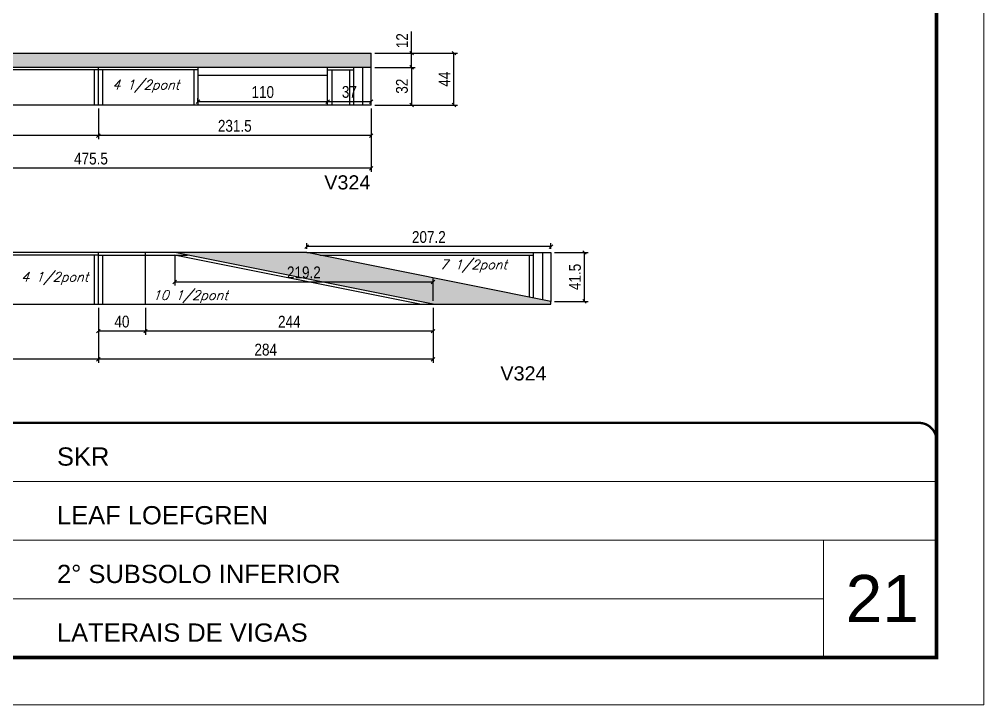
# Model space of a CAD drawing. Extents: x 3309 to 9590, y -2522 to 15424.
# Drawn here: x 3976 to 4794, y 7815 to 8397 of the extents above; entities that cross this region are included whole.
import ezdxf

# ---------------------------------------------------------------- set-up
doc = ezdxf.new("R2010")
doc.units = 0
doc.linetypes.add('CONTINUO', pattern=[0])
doc.linetypes.add('DASHED', pattern=[0.75, 0.5, -0.25])
for name, color, linetype in [('5', 5, 'Continuous'), ('COTA', 241, 'Continuous'), ('Painéis', 200, 'Continuous'), ('SARR_2.2x7', 40, 'Continuous'), ('SARR_3.5x7', 81, 'Continuous'), ('texto', 7, 'Continuous')]:
    doc.layers.add(name, color=color, linetype=linetype)
for name, color, linetype, lineweight in [('CARIMBO', 255, 'Continuous', 9), ('Folhas', 255, 'Continuous', 9), ('SARRAFO DE PRESSAO', 251, 'DASHED', 9)]:
    doc.layers.add(name, color=color, linetype=linetype, lineweight=lineweight)
doc.styles.add('ARIAL', font='arial.ttf')
doc.styles.add('COTA TECNICA', font='techl___.ttf', dxfattribs={"height": 10})
doc.styles.add('Romans', font='romans.shx')
doc.styles.get("Standard").update_dxf_attribs({"font": 'arial.ttf'})
doc.dimstyles.new('PAINEL', dxfattribs={"dimtxt": 10, "dimasz": 3, "dimexe": 3, "dimexo": 3, "dimgap": 3, "dimtad": 1, "dimdec": 1, "dimzin": 12, "dimdsep": 46, "dimtxsty": 'COTA TECNICA', "dimblk1": 'OBLIQUE', "dimblk2": 'OBLIQUE', "dimsah": 1, "dimcen": 0.9, "dimclrd": 4, "dimclre": 4, "dimclrt": 240, "dimadec": 1, "dimazin": 3, "dimtfac": 1, "dimtdec": 1, "dimtmove": 0, "dimatfit": 3, "dimfxl": 1, "dimtolj": 1, "dimtzin": 12, "dimarcsym": 0})

# ---------------------------------------------------------------- blocks, each defined once
blk = doc.blocks.new('9999999999')
at = {"color": 30, "linetype": 'CONTINUO'}
for p, q in [((98564.56, 34379.64), (99583.98, 34379.64)), ((98564.56, 34329.83), (99487.98, 34329.83)), ((99583.98, 34329.83), (99487.98, 34329.83)), ((99487.98, 34329.83), (99487.98, 34230.21)), ((98564.56, 34280.02), (99487.98, 34280.02))]:
    blk.add_line(p, q, dxfattribs=at)
at = {"color": 30, "linetype": 'CONTINUO', "const_width": 2}
blk.add_lwpolyline([(99583.98, 34230.21), (99583.98, 34414.45, 0.414214), (99568.98, 34429.45), (98228.98, 34429.45, 0.414214), (98213.98, 34414.45), (98213.98, 34245.21, 0.414214), (98228.98, 34230.21), (99583.98, 34230.21)], format="xyb", dxfattribs=at)
at = {"layer": 'Folhas'}
blk.add_lwpolyline([(98138.98, 34190.21), (99623.98, 34190.21), (99623.98, 35240.21), (98138.98, 35240.21)], close=True, dxfattribs=at)
at = {"layer": 'Folhas', "color": 30, "const_width": 3}
blk.add_lwpolyline([(98213.98, 34230.21), (99583.98, 34230.21), (99583.98, 35200.21), (98213.98, 35200.21)], close=True, dxfattribs=at)
at = {"color": 7, "linetype": 'Continuous', "ltscale": 5, "style": 'ARIAL'}
for s, height, p in [('SKR', 15.483, (98837.68, 34393.13)), ('LEAF LOEFGREN', 15.4829, (98837.68, 34343.32)), ('2° SUBSOLO INFERIOR', 15.4829, (98837.68, 34293.51)), ('LATERAIS DE VIGAS', 15.4829, (98837.68, 34243.7))]:
    blk.add_text(s, height=height, dxfattribs=at).set_placement(p)
blk = doc.blocks.new('_Oblique')
at = {"color": 0, "linetype": 'ByBlock', "lineweight": -2}
blk.add_line((-0.5, -0.5), (0.5, 0.5), dxfattribs=at)
blk = doc.blocks.new('*D1663')
at = {"layer": 'COTA', "color": 4, "linetype": 'ByBlock', "lineweight": -2, "transparency": 16777216}
for p, q in [((4043.17, 8320.98), (4043.17, 8295.07)), ((4274.67, 8320.98), (4274.67, 8295.07)), ((4274.67, 8298.07), (4043.17, 8298.07))]:
    blk.add_line(p, q, dxfattribs=at)
at = {"layer": 'Defpoints', "color": 0, "linetype": 'ByBlock', "transparency": 16777216}
for p in [(4043.17, 8323.98), (4274.67, 8323.98), (4043.17, 8298.07)]:
    blk.add_point(p, dxfattribs=at)
at = {"layer": 'COTA', "color": 4, "linetype": 'ByBlock', "lineweight": -2, "transparency": 16777216, "xscale": 3, "yscale": 3, "zscale": 3, "rotation": 180}
blk.add_blockref('_Oblique', (4043.17, 8298.07), dxfattribs=at)
at = {"layer": 'COTA', "color": 4, "linetype": 'ByBlock', "lineweight": -2, "transparency": 16777216, "xscale": 3, "yscale": 3, "zscale": 3}
blk.add_blockref('_Oblique', (4274.67, 8298.07), dxfattribs=at)
at = {"layer": 'COTA', "color": 240, "linetype": 'ByBlock', "transparency": 16777216, "insert": (4158.92, 8306.29), "char_height": 10, "attachment_point": 5, "style": 'COTA TECNICA'}
blk.add_mtext('\\A1;231.5', dxfattribs=at)
blk = doc.blocks.new('*D1664')
at = {"layer": 'COTA', "color": 4, "linetype": 'ByBlock', "lineweight": -2, "transparency": 16777216}
for p, q in [((3799.17, 8320.98), (3799.17, 8295.07)), ((4043.17, 8320.98), (4043.17, 8295.07)), ((4043.17, 8298.07), (3799.17, 8298.07))]:
    blk.add_line(p, q, dxfattribs=at)
at = {"layer": 'Defpoints', "color": 0, "linetype": 'ByBlock', "transparency": 16777216}
for p in [(3799.17, 8323.98), (4043.17, 8323.98), (3799.17, 8298.07)]:
    blk.add_point(p, dxfattribs=at)
at = {"layer": 'COTA', "color": 4, "linetype": 'ByBlock', "lineweight": -2, "transparency": 16777216, "xscale": 3, "yscale": 3, "zscale": 3, "rotation": 180}
blk.add_blockref('_Oblique', (3799.17, 8298.07), dxfattribs=at)
at = {"layer": 'COTA', "color": 4, "linetype": 'ByBlock', "lineweight": -2, "transparency": 16777216, "xscale": 3, "yscale": 3, "zscale": 3}
blk.add_blockref('_Oblique', (4043.17, 8298.07), dxfattribs=at)
at = {"layer": 'COTA', "color": 240, "linetype": 'ByBlock', "transparency": 16777216, "insert": (3921.17, 8306.14), "char_height": 10, "attachment_point": 5, "style": 'COTA TECNICA'}
blk.add_mtext('\\A1;244', dxfattribs=at)
blk = doc.blocks.new('*D1665')
at = {"layer": 'COTA', "color": 4, "linetype": 'ByBlock', "lineweight": -2, "transparency": 16777216}
for p, q in [((3799.17, 8320.98), (3799.17, 8267.36)), ((4274.67, 8320.98), (4274.67, 8267.36)), ((4274.67, 8270.36), (3799.17, 8270.36))]:
    blk.add_line(p, q, dxfattribs=at)
at = {"layer": 'Defpoints', "color": 0, "linetype": 'ByBlock', "transparency": 16777216}
for p in [(3799.17, 8323.98), (4274.67, 8323.98), (3799.17, 8270.36)]:
    blk.add_point(p, dxfattribs=at)
at = {"layer": 'COTA', "color": 4, "linetype": 'ByBlock', "lineweight": -2, "transparency": 16777216, "xscale": 3, "yscale": 3, "zscale": 3, "rotation": 180}
blk.add_blockref('_Oblique', (3799.17, 8270.36), dxfattribs=at)
at = {"layer": 'COTA', "color": 4, "linetype": 'ByBlock', "lineweight": -2, "transparency": 16777216, "xscale": 3, "yscale": 3, "zscale": 3}
blk.add_blockref('_Oblique', (4274.67, 8270.36), dxfattribs=at)
at = {"layer": 'COTA', "color": 240, "linetype": 'ByBlock', "transparency": 16777216, "insert": (4036.92, 8278.47), "char_height": 10, "attachment_point": 5, "style": 'COTA TECNICA'}
blk.add_mtext('\\A1;475.5', dxfattribs=at)
blk = doc.blocks.new('*D1666')
at = {"layer": 'COTA', "color": 4, "lineweight": -2, "transparency": 16777216}
for p, q in [((4127.67, 8326.98), (4127.67, 8329.87)), ((4127.67, 8326.87), (4237.67, 8326.87)), ((4237.67, 8326.98), (4237.67, 8329.87))]:
    blk.add_line(p, q, dxfattribs=at)
at = {"layer": 'Defpoints', "color": 0, "transparency": 16777216}
for p in [(4127.67, 8323.98), (4237.67, 8326.87), (4237.67, 8323.98)]:
    blk.add_point(p, dxfattribs=at)
at = {"layer": 'COTA', "color": 4, "lineweight": -2, "transparency": 16777216, "xscale": 3, "yscale": 3, "zscale": 3, "rotation": 180}
blk.add_blockref('_Oblique', (4127.67, 8326.87), dxfattribs=at)
at = {"layer": 'COTA', "color": 4, "lineweight": -2, "transparency": 16777216, "xscale": 3, "yscale": 3, "zscale": 3}
blk.add_blockref('_Oblique', (4237.67, 8326.87), dxfattribs=at)
at = {"layer": 'COTA', "color": 240, "transparency": 16777216, "insert": (4182.67, 8334.98), "char_height": 10, "attachment_point": 5, "style": 'COTA TECNICA'}
blk.add_mtext('\\A1;110', dxfattribs=at)
blk = doc.blocks.new('*D1667')
at = {"layer": 'COTA', "color": 4, "lineweight": -2, "transparency": 16777216}
for p, q in [((4237.67, 8326.98), (4237.67, 8329.87)), ((4237.67, 8326.87), (4274.67, 8326.87))]:
    blk.add_line(p, q, dxfattribs=at)
at = {"layer": 'Defpoints', "color": 0, "transparency": 16777216}
for p in [(4237.67, 8323.98), (4274.67, 8326.87), (4274.67, 8326.87)]:
    blk.add_point(p, dxfattribs=at)
at = {"layer": 'COTA', "color": 4, "lineweight": -2, "transparency": 16777216, "xscale": 3, "yscale": 3, "zscale": 3, "rotation": 180}
blk.add_blockref('_Oblique', (4237.67, 8326.87), dxfattribs=at)
at = {"layer": 'COTA', "color": 4, "lineweight": -2, "transparency": 16777216, "xscale": 3, "yscale": 3, "zscale": 3}
blk.add_blockref('_Oblique', (4274.67, 8326.87), dxfattribs=at)
at = {"layer": 'COTA', "color": 240, "transparency": 16777216, "insert": (4256.17, 8335.09), "char_height": 10, "attachment_point": 5, "style": 'COTA TECNICA'}
blk.add_mtext('\\A1;37', dxfattribs=at)
blk = doc.blocks.new('*D1668')
at = {"layer": 'COTA', "color": 4, "lineweight": -2, "transparency": 16777216}
for p, q in [((4277.67, 8355.98), (4312, 8355.98)), ((4309, 8355.98), (4309, 8323.98)), ((4277.67, 8323.98), (4312, 8323.98))]:
    blk.add_line(p, q, dxfattribs=at)
at = {"layer": 'Defpoints', "color": 0, "transparency": 16777216}
for p in [(4274.67, 8355.98), (4274.67, 8323.98), (4309, 8323.98)]:
    blk.add_point(p, dxfattribs=at)
at = {"layer": 'COTA', "color": 4, "lineweight": -2, "transparency": 16777216, "xscale": 3, "yscale": 3, "zscale": 3}
for p, rotation in [((4309, 8355.98), 90), ((4309, 8323.98), 270)]:
    blk.add_blockref('_Oblique', p, dxfattribs=dict(at, rotation=rotation))
at = {"layer": 'COTA', "color": 240, "transparency": 16777216, "insert": (4300.78, 8339.98), "char_height": 10, "attachment_point": 5, "rotation": 90, "style": 'COTA TECNICA'}
blk.add_mtext('\\A1;32', dxfattribs=at)
blk = doc.blocks.new('*D1669')
at = {"layer": 'COTA', "color": 4, "lineweight": -2, "transparency": 16777216}
for p, q in [((4309, 8367.98), (4309, 8386.3)), ((4277.67, 8367.98), (4312, 8367.98)), ((4309, 8355.98), (4309, 8367.98)), ((4277.67, 8355.98), (4312, 8355.98))]:
    blk.add_line(p, q, dxfattribs=at)
at = {"layer": 'Defpoints', "color": 0, "transparency": 16777216}
for p in [(4274.67, 8367.98), (4309, 8367.98), (4274.67, 8355.98)]:
    blk.add_point(p, dxfattribs=at)
at = {"layer": 'COTA', "color": 4, "lineweight": -2, "transparency": 16777216, "xscale": 3, "yscale": 3, "zscale": 3}
for p, rotation in [((4309, 8367.98), 90), ((4309, 8355.98), 270)]:
    blk.add_blockref('_Oblique', p, dxfattribs=dict(at, rotation=rotation))
at = {"layer": 'COTA', "color": 240, "transparency": 16777216, "insert": (4300.94, 8378.64), "char_height": 10, "attachment_point": 5, "rotation": 90, "style": 'COTA TECNICA'}
blk.add_mtext('\\A1;12', dxfattribs=at)
blk = doc.blocks.new('*D1670')
at = {"layer": 'COTA', "color": 4, "lineweight": -2, "transparency": 16777216}
for p, q in [((4277.67, 8367.98), (4347.87, 8367.98)), ((4344.87, 8323.98), (4344.87, 8367.98)), ((4277.67, 8323.98), (4347.87, 8323.98))]:
    blk.add_line(p, q, dxfattribs=at)
at = {"layer": 'Defpoints', "color": 0, "transparency": 16777216}
for p in [(4274.67, 8367.98), (4344.87, 8367.98), (4274.67, 8323.98)]:
    blk.add_point(p, dxfattribs=at)
at = {"layer": 'COTA', "color": 4, "lineweight": -2, "transparency": 16777216, "xscale": 3, "yscale": 3, "zscale": 3}
for p, rotation in [((4344.87, 8367.98), 90), ((4344.87, 8323.98), 270)]:
    blk.add_blockref('_Oblique', p, dxfattribs=dict(at, rotation=rotation))
at = {"layer": 'COTA', "color": 240, "transparency": 16777216, "insert": (4336.8, 8345.98), "char_height": 10, "attachment_point": 5, "rotation": 90, "style": 'COTA TECNICA'}
blk.add_mtext('\\A1;44', dxfattribs=at)
blk = doc.blocks.new('*D1671')
at = {"layer": 'COTA', "color": 4, "lineweight": -2, "transparency": 16777216}
for p, q in [((4220, 8201.84), (4220, 8206.82)), ((4427.17, 8203.82), (4220, 8203.82)), ((4427.17, 8201.84), (4427.17, 8206.82))]:
    blk.add_line(p, q, dxfattribs=at)
at = {"layer": 'Defpoints', "color": 0, "transparency": 16777216}
for p in [(4220, 8203.82), (4220, 8198.84), (4427.17, 8198.84)]:
    blk.add_point(p, dxfattribs=at)
at = {"layer": 'COTA', "color": 4, "lineweight": -2, "transparency": 16777216, "xscale": 3, "yscale": 3, "zscale": 3, "rotation": 180}
blk.add_blockref('_Oblique', (4220, 8203.82), dxfattribs=at)
at = {"layer": 'COTA', "color": 4, "lineweight": -2, "transparency": 16777216, "xscale": 3, "yscale": 3, "zscale": 3}
blk.add_blockref('_Oblique', (4427.17, 8203.82), dxfattribs=at)
at = {"layer": 'COTA', "color": 240, "transparency": 16777216, "insert": (4323.58, 8211.92), "char_height": 10, "attachment_point": 5, "style": 'COTA TECNICA'}
blk.add_mtext('\\A1;207.2', dxfattribs=at)
blk = doc.blocks.new('*D1672')
at = {"layer": 'COTA', "color": 4, "lineweight": -2, "transparency": 16777216}
for p, q in [((4430.17, 8198.84), (4458.69, 8198.84)), ((4455.69, 8157.36), (4455.69, 8198.84)), ((4430.17, 8157.36), (4458.69, 8157.36))]:
    blk.add_line(p, q, dxfattribs=at)
at = {"layer": 'Defpoints', "color": 0, "transparency": 16777216}
for p in [(4427.17, 8198.84), (4455.69, 8198.84), (4427.17, 8157.36)]:
    blk.add_point(p, dxfattribs=at)
at = {"layer": 'COTA', "color": 4, "lineweight": -2, "transparency": 16777216, "xscale": 3, "yscale": 3, "zscale": 3}
for p, rotation in [((4455.69, 8198.84), 90), ((4455.69, 8157.36), 270)]:
    blk.add_blockref('_Oblique', p, dxfattribs=dict(at, rotation=rotation))
at = {"layer": 'COTA', "color": 240, "transparency": 16777216, "insert": (4447.59, 8178.1), "char_height": 10, "attachment_point": 5, "rotation": 90, "style": 'COTA TECNICA'}
blk.add_mtext('\\A1;41.5', dxfattribs=at)
blk = doc.blocks.new('*D1673')
at = {"layer": 'COTA', "color": 4, "lineweight": -2, "transparency": 16777216}
for p, q in [((4043.17, 8151.84), (4043.17, 8105.23)), ((4327.17, 8151.84), (4327.17, 8105.23)), ((4327.17, 8108.23), (4043.17, 8108.23))]:
    blk.add_line(p, q, dxfattribs=at)
at = {"layer": 'Defpoints', "color": 0, "transparency": 16777216}
for p in [(4043.17, 8154.84), (4327.17, 8154.84), (4043.17, 8108.23)]:
    blk.add_point(p, dxfattribs=at)
at = {"layer": 'COTA', "color": 4, "lineweight": -2, "transparency": 16777216, "xscale": 3, "yscale": 3, "zscale": 3, "rotation": 180}
blk.add_blockref('_Oblique', (4043.17, 8108.23), dxfattribs=at)
at = {"layer": 'COTA', "color": 4, "lineweight": -2, "transparency": 16777216, "xscale": 3, "yscale": 3, "zscale": 3}
blk.add_blockref('_Oblique', (4327.17, 8108.23), dxfattribs=at)
at = {"layer": 'COTA', "color": 240, "transparency": 16777216, "insert": (4185.17, 8116.33), "char_height": 10, "attachment_point": 5, "style": 'COTA TECNICA'}
blk.add_mtext('\\A1;284', dxfattribs=at)
blk = doc.blocks.new('*D1674')
at = {"layer": 'COTA', "color": 4, "lineweight": -2, "transparency": 16777216}
for p, q in [((3799.17, 8151.84), (3799.17, 8105.23)), ((4043.17, 8151.84), (4043.17, 8105.23)), ((4043.17, 8108.23), (3799.17, 8108.23))]:
    blk.add_line(p, q, dxfattribs=at)
at = {"layer": 'Defpoints', "color": 0, "transparency": 16777216}
for p in [(3799.17, 8154.84), (4043.17, 8154.84), (3799.17, 8108.23)]:
    blk.add_point(p, dxfattribs=at)
at = {"layer": 'COTA', "color": 4, "lineweight": -2, "transparency": 16777216, "xscale": 3, "yscale": 3, "zscale": 3, "rotation": 180}
blk.add_blockref('_Oblique', (3799.17, 8108.23), dxfattribs=at)
at = {"layer": 'COTA', "color": 4, "lineweight": -2, "transparency": 16777216, "xscale": 3, "yscale": 3, "zscale": 3}
blk.add_blockref('_Oblique', (4043.17, 8108.23), dxfattribs=at)
at = {"layer": 'COTA', "color": 240, "transparency": 16777216, "insert": (3921.17, 8116.31), "char_height": 10, "attachment_point": 5, "style": 'COTA TECNICA'}
blk.add_mtext('\\A1;244', dxfattribs=at)
blk = doc.blocks.new('*D1678')
at = {"layer": 'COTA', "color": 4, "lineweight": -2, "transparency": 16777216}
for p, q in [((4083.17, 8151.84), (4083.17, 8129.03)), ((4327.17, 8151.84), (4327.17, 8129.03)), ((4327.17, 8132.03), (4083.17, 8132.03))]:
    blk.add_line(p, q, dxfattribs=at)
at = {"layer": 'Defpoints', "color": 0, "transparency": 16777216}
for p in [(4083.17, 8154.84), (4327.17, 8154.84), (4083.17, 8132.03)]:
    blk.add_point(p, dxfattribs=at)
at = {"layer": 'COTA', "color": 4, "lineweight": -2, "transparency": 16777216, "xscale": 3, "yscale": 3, "zscale": 3, "rotation": 180}
blk.add_blockref('_Oblique', (4083.17, 8132.03), dxfattribs=at)
at = {"layer": 'COTA', "color": 4, "lineweight": -2, "transparency": 16777216, "xscale": 3, "yscale": 3, "zscale": 3}
blk.add_blockref('_Oblique', (4327.17, 8132.03), dxfattribs=at)
at = {"layer": 'COTA', "color": 240, "transparency": 16777216, "insert": (4205.17, 8140.1), "char_height": 10, "attachment_point": 5, "style": 'COTA TECNICA'}
blk.add_mtext('\\A1;244', dxfattribs=at)
blk = doc.blocks.new('*D1679')
at = {"layer": 'COTA', "color": 4, "lineweight": -2, "transparency": 16777216}
for p, q in [((4043.17, 8151.84), (4043.17, 8129.03)), ((4083.17, 8151.84), (4083.17, 8129.03)), ((4083.17, 8132.03), (4043.17, 8132.03))]:
    blk.add_line(p, q, dxfattribs=at)
at = {"layer": 'Defpoints', "color": 0, "transparency": 16777216}
for p in [(4043.17, 8154.84), (4083.17, 8154.84), (4043.17, 8132.03)]:
    blk.add_point(p, dxfattribs=at)
at = {"layer": 'COTA', "color": 4, "lineweight": -2, "transparency": 16777216, "xscale": 3, "yscale": 3, "zscale": 3, "rotation": 180}
blk.add_blockref('_Oblique', (4043.17, 8132.03), dxfattribs=at)
at = {"layer": 'COTA', "color": 4, "lineweight": -2, "transparency": 16777216, "xscale": 3, "yscale": 3, "zscale": 3}
blk.add_blockref('_Oblique', (4083.17, 8132.03), dxfattribs=at)
at = {"layer": 'COTA', "color": 240, "transparency": 16777216, "insert": (4063.17, 8140.13), "char_height": 10, "attachment_point": 5, "style": 'COTA TECNICA'}
blk.add_mtext('\\A1;40', dxfattribs=at)
blk = doc.blocks.new('*D1680')
at = {"layer": 'COTA', "color": 4, "lineweight": -2, "transparency": 16777216}
for p, q in [((4107.94, 8195.84), (4107.94, 8170.8)), ((4327.17, 8157.84), (4327.17, 8176.8)), ((4107.94, 8173.8), (4327.17, 8173.8))]:
    blk.add_line(p, q, dxfattribs=at)
at = {"layer": 'Defpoints', "color": 0, "transparency": 16777216}
for p in [(4107.94, 8198.84), (4327.17, 8173.8), (4327.17, 8154.84)]:
    blk.add_point(p, dxfattribs=at)
at = {"layer": 'COTA', "color": 4, "lineweight": -2, "transparency": 16777216, "xscale": 3, "yscale": 3, "zscale": 3, "rotation": 180}
blk.add_blockref('_Oblique', (4107.94, 8173.8), dxfattribs=at)
at = {"layer": 'COTA', "color": 4, "lineweight": -2, "transparency": 16777216, "xscale": 3, "yscale": 3, "zscale": 3}
blk.add_blockref('_Oblique', (4327.17, 8173.8), dxfattribs=at)
at = {"layer": 'COTA', "color": 240, "transparency": 16777216, "insert": (4217.55, 8181.89), "char_height": 10, "attachment_point": 5, "style": 'COTA TECNICA'}
blk.add_mtext('\\A1;219.2', dxfattribs=at)

msp = doc.modelspace()

# ---------------------------------------------------------------- hatches: boundary and pattern name
at = {"layer": 'COTA'}
h = msp.add_hatch(dxfattribs=at)
h.set_pattern_fill('AR-CONC', color=256, scale=0.03)
h.paths.add_polyline_path([(3799.17, 8367.98), (3799.17, 8355.98), (4274.67, 8355.98), (4274.67, 8367.98)])
h = msp.add_hatch(dxfattribs=at)
h.set_pattern_fill('AR-CONC', color=256, scale=0.03)
h.set_pattern_definition([(50, (0, 6.176), (5.46554, -0.4781726), [0.5715, -6.2865]), (355, (0, 6.176), (-1.0573026, 5.7317054), [0.4572, -5.0292175]), (100.451445, (0.4555, 6.136), (4.4082374, 5.2535326), [0.4857003, -5.3427073]), (46.1842, (0, 7.7), (8.132371, -1.26127), [0.85725, -9.42975]), (96.63556, (0.678, 7.595), (7.122124, 7.422784), [0.728551, -8.014068]), (351.18415, (0, 7.7), (7.122124, 7.422784), [0.685799, -7.543792]), (21, (0.762, 7.319), (4.5484317, -3.067956), [0.5715, -6.2865]), (326, (0.762, 7.319), (1.854061, 5.525639), [0.4572, -5.0292]), (71.451445, (1.141, 7.0634), (6.4024926, 2.457683), [0.4857003, -5.342698]), (37.5, (0, 6.176), (0.0926581, 2.53665117), [0, -4.96824, 0, -5.1054, 0, -5.04825]), (7.5, (0, 6.176), (2.0045899, 3.00541724), [0, -2.91084, 0, -4.85394, 0, -1.92405]), (327.5, (-1.6993, 6.176), (4.06771786, -0.1718623), [0, -1.905, 0, -5.9436, 0, -7.8867]), (317.5, (-2.4613, 6.176), (4.4438754, 0.7627947), [0, -2.4765, 0, -3.94716, 0, -5.6007])])
h.paths.add_polyline_path([(4220, 8198.84), (4107.94, 8198.84), (4327.17, 8154.84), (4427.17, 8154.84), (4427.17, 8157.36)])

# ---------------------------------------------------------------- linework, layer by layer
for p, q in [((3799.17, 8367.98), (4274.67, 8367.98)), ((4274.67, 8355.98), (4274.67, 8367.98)), ((4220, 8198.84), (4107.94, 8198.84)), ((4327.17, 8154.84), (4427.17, 8154.84)), ((4427.17, 8154.84), (4427.17, 8157.36))]:
    msp.add_line(p, q, dxfattribs=at)
at = {"layer": 'Painéis', "linetype": 'ByBlock'}
for p, q in [((4274.67, 8355.98), (3799.17, 8355.98)), ((4043.17, 8323.98), (4043.17, 8355.98)), ((4274.67, 8323.98), (4274.67, 8355.98)), ((4274.67, 8323.98), (3799.17, 8323.98)), ((4107.94, 8198.84), (3799.17, 8198.84)), ((4043.17, 8154.84), (4043.17, 8198.84)), ((4083.17, 8154.84), (4083.17, 8198.84)), ((4327.17, 8154.84), (4107.94, 8198.84)), ((4427.17, 8157.36), (4220, 8198.84)), ((4220, 8198.84), (4427.17, 8198.84)), ((4427.17, 8198.84), (4427.17, 8157.36)), ((3799.17, 8154.84), (4327.17, 8154.84))]:
    msp.add_line(p, q, dxfattribs=at)
at = {"layer": 'SARR_2.2x7', "linetype": 'Continuous'}
for p, q in [((4267.67, 8323.98), (4267.67, 8355.98)), ((4043.17, 8353.78), (3814.17, 8353.78)), ((4127.67, 8353.78), (4043.17, 8353.78)), ((4237.67, 8348.98), (4127.67, 8348.98)), ((4237.67, 8353.78), (4259.67, 8353.78)), ((4043.17, 8196.64), (3969.17, 8196.64)), ((4043.17, 8196.64), (4118.9, 8196.64)), ((4315.99, 8154.84), (4107.72, 8196.64)), ((4230.98, 8196.64), (4412.17, 8196.64)), ((4420.17, 8158.76), (4420.17, 8198.84))]:
    msp.add_line(p, q, dxfattribs=at)
at = {"layer": 'SARR_3.5x7'}
for p, q in [((4127.67, 8355.98), (4127.67, 8323.98)), ((4237.67, 8323.98), (4237.67, 8355.98)), ((4259.67, 8355.98), (4259.67, 8323.98)), ((4039.67, 8353.78), (4039.67, 8323.98)), ((4046.67, 8353.78), (4046.67, 8323.98)), ((4124.17, 8353.78), (4124.17, 8323.98)), ((4241.17, 8353.78), (4241.17, 8323.98)), ((4256.17, 8353.78), (4256.17, 8323.98)), ((4039.67, 8196.64), (4039.67, 8154.84)), ((4046.67, 8196.64), (4046.67, 8154.84)), ((4408.67, 8196.64), (4408.67, 8161.06)), ((4412.17, 8198.84), (4412.17, 8160.36))]:
    msp.add_line(p, q, dxfattribs=at)

# ---------------------------------------------------------------- block references
at = {"layer": 'SARRAFO DE PRESSAO', "color": 6, "linetype": 'ByBlock'}
msp.add_blockref('9999999999', (-94829.61, -26375.22), dxfattribs=at)

# ---------------------------------------------------------------- texts
at = {"layer": '5', "linetype": 'Continuous'}
for rotation, p in [(0.00004, (4234.84, 8252.35)), (359.99996, (4384.29, 8090.22))]:
    msp.add_text('V324', height=12, rotation=rotation, dxfattribs=at).set_placement(p)
at = {"layer": 'CARIMBO', "style": 'ARIAL'}
msp.add_text('21', height=40, dxfattribs=at).set_placement((4677.23, 7885.13))
at = {"layer": 'texto', "color": 2, "char_height": 8, "attachment_point": 5, "style": 'Romans'}
for s, insert in [('{\\Q19;\\C256;4 1/2pont}', (4083.42, 8339.98)), ('{\\Q19;\\C256;7 1/2pont}', (4361.42, 8187.32)), ('{\\Q19;\\C256;4 1/2pont}', (4006.17, 8176.84)), ('{\\Q19;\\C256;10 1/2pont}', (4121.05, 8161.33))]:
    msp.add_mtext(s, dxfattribs=dict(at, insert=insert))

# ---------------------------------------------------------------- dimensions: what is measured, and where the dimension line sits
at = {"layer": 'COTA'}
for base, p1, p2, angle, picture, middle in [((4309, 8367.98), (4274.67, 8355.98), (4274.67, 8367.98), 90, '*D1669', (4300.94, 8378.64)), ((4344.87, 8367.98), (4274.67, 8323.98), (4274.67, 8367.98), 90, '*D1670', (4336.8, 8345.98)), ((4309, 8323.98), (4274.67, 8355.98), (4274.67, 8323.98), 90, '*D1668', (4300.78, 8339.98)), ((4220, 8203.82), (4427.17, 8198.84), (4220, 8198.84), 180, '*D1671', (4323.58, 8211.92)), ((4455.69, 8198.84), (4427.17, 8157.36), (4427.17, 8198.84), 90, '*D1672', (4447.59, 8178.1)), ((4327.17, 8173.8), (4107.94, 8198.84), (4327.17, 8154.84), 180, '*D1680', (4217.55, 8181.89)), ((4043.17, 8108.23), (4327.17, 8154.84), (4043.17, 8154.84), 180, '*D1673', (4185.17, 8116.33)), ((4083.17, 8132.03), (4327.17, 8154.84), (4083.17, 8154.84), 180, '*D1678', (4205.17, 8140.1))]:
    dim = msp.add_linear_dim(base=base, p1=p1, p2=p2, angle=angle, dimstyle='PAINEL', dxfattribs=at)
    dim.commit()
    dim.dimension.update_dxf_attribs({"geometry": picture, "text_midpoint": middle})
dim = msp.add_linear_dim(base=(4237.67, 8326.87), p1=(4127.67, 8323.98), p2=(4237.67, 8323.98), dimstyle='PAINEL', dxfattribs=at)
dim.commit()
dim.dimension.update_dxf_attribs({"geometry": '*D1666', "text_midpoint": (4182.67, 8334.98)})
dim = msp.add_linear_dim(base=(4274.67, 8326.87), p1=(4237.67, 8323.98), p2=(4274.67, 8326.87), dimstyle='PAINEL', override={"dimtmove": 1}, dxfattribs=at)
dim.commit()
dim.dimension.update_dxf_attribs({"geometry": '*D1667', "text_midpoint": (4256.17, 8335.09)})
at = {"layer": 'COTA', "linetype": 'ByBlock'}
dim = msp.add_linear_dim(base=(3799.17, 8298.07), p1=(4043.17, 8323.98), p2=(3799.17, 8323.98), angle=180, dimstyle='PAINEL', override={"dimtmove": 1}, dxfattribs=at)
dim.commit()
dim.dimension.update_dxf_attribs({"geometry": '*D1664', "text_midpoint": (3921.17, 8306.14)})
for base, p2, picture, middle in [((3799.17, 8270.36), (3799.17, 8323.98), '*D1665', (4036.92, 8278.47)), ((4043.17, 8298.07), (4043.17, 8323.98), '*D1663', (4158.92, 8306.29))]:
    dim = msp.add_linear_dim(base=base, p1=(4274.67, 8323.98), p2=p2, angle=180, dimstyle='PAINEL', dxfattribs=at)
    dim.commit()
    dim.dimension.update_dxf_attribs({"geometry": picture, "text_midpoint": middle})
at = {"layer": 'COTA'}
for base, p1, p2, picture, middle in [((3799.17, 8108.23), (4043.17, 8154.84), (3799.17, 8154.84), '*D1674', (3921.17, 8116.31)), ((4043.17, 8132.03), (4083.17, 8154.84), (4043.17, 8154.84), '*D1679', (4063.17, 8140.13))]:
    dim = msp.add_linear_dim(base=base, p1=p1, p2=p2, angle=180, dimstyle='PAINEL', override={"dimtmove": 1}, dxfattribs=at)
    dim.commit()
    dim.dimension.update_dxf_attribs({"geometry": picture, "text_midpoint": middle})

doc.saveas('drawing.dxf')
